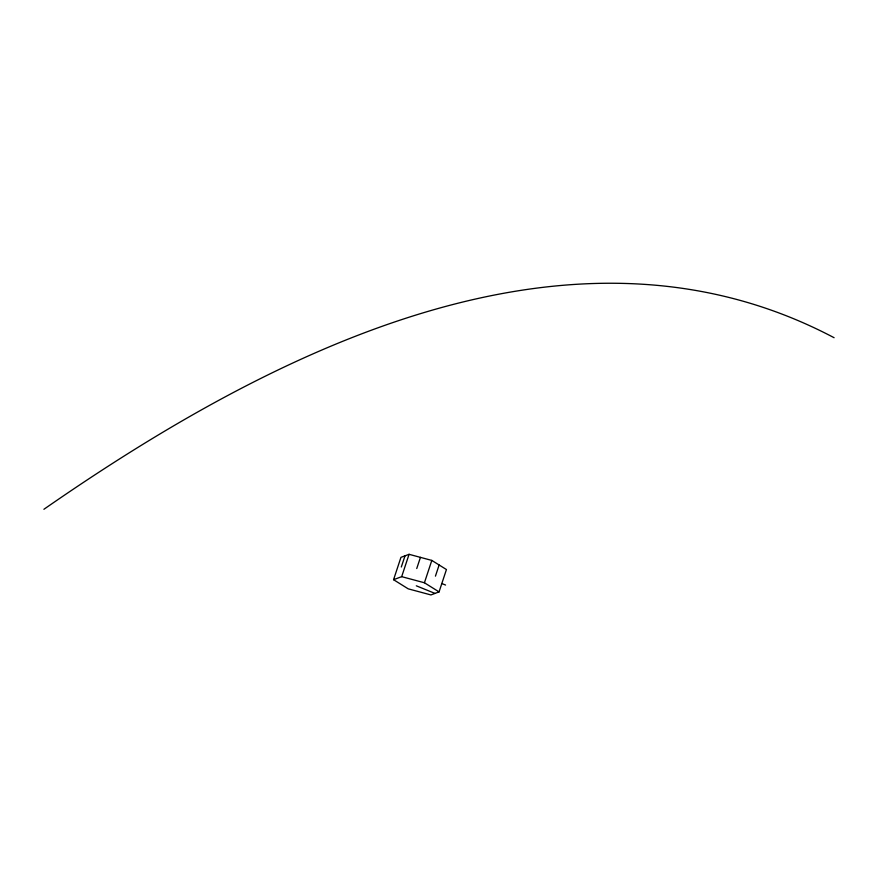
<?xml version="1.0" encoding="UTF-8"?>
<svg xmlns="http://www.w3.org/2000/svg" width="878" height="878" viewBox="0 0 878 878"><rect width="100%" height="100%" fill="white"/><g stroke="black" fill="none" stroke-linecap="round" stroke-linejoin="round"><path stroke-width="1.32" d="M393.563 579.7L400.95 557.343L409.071 554.314L431.811 560.416L446.441 569.548L439.055 591.904L430.933 594.933L408.193 588.831L393.563 579.7L401.674 576.659L424.425 582.762L439.055 591.904M401.312 567.001L405.01 555.829M401.674 576.659L409.071 554.314M416.743 568.538L420.441 557.365M424.425 582.762L431.811 560.416M435.433 576.155L439.132 564.982M43.9 509.284C265.441 355.502 567.803 197.144 834.1 337.712M441.81 583.519L445.563 585.044M416.304 585.802L434.994 593.418"/></g></svg>
